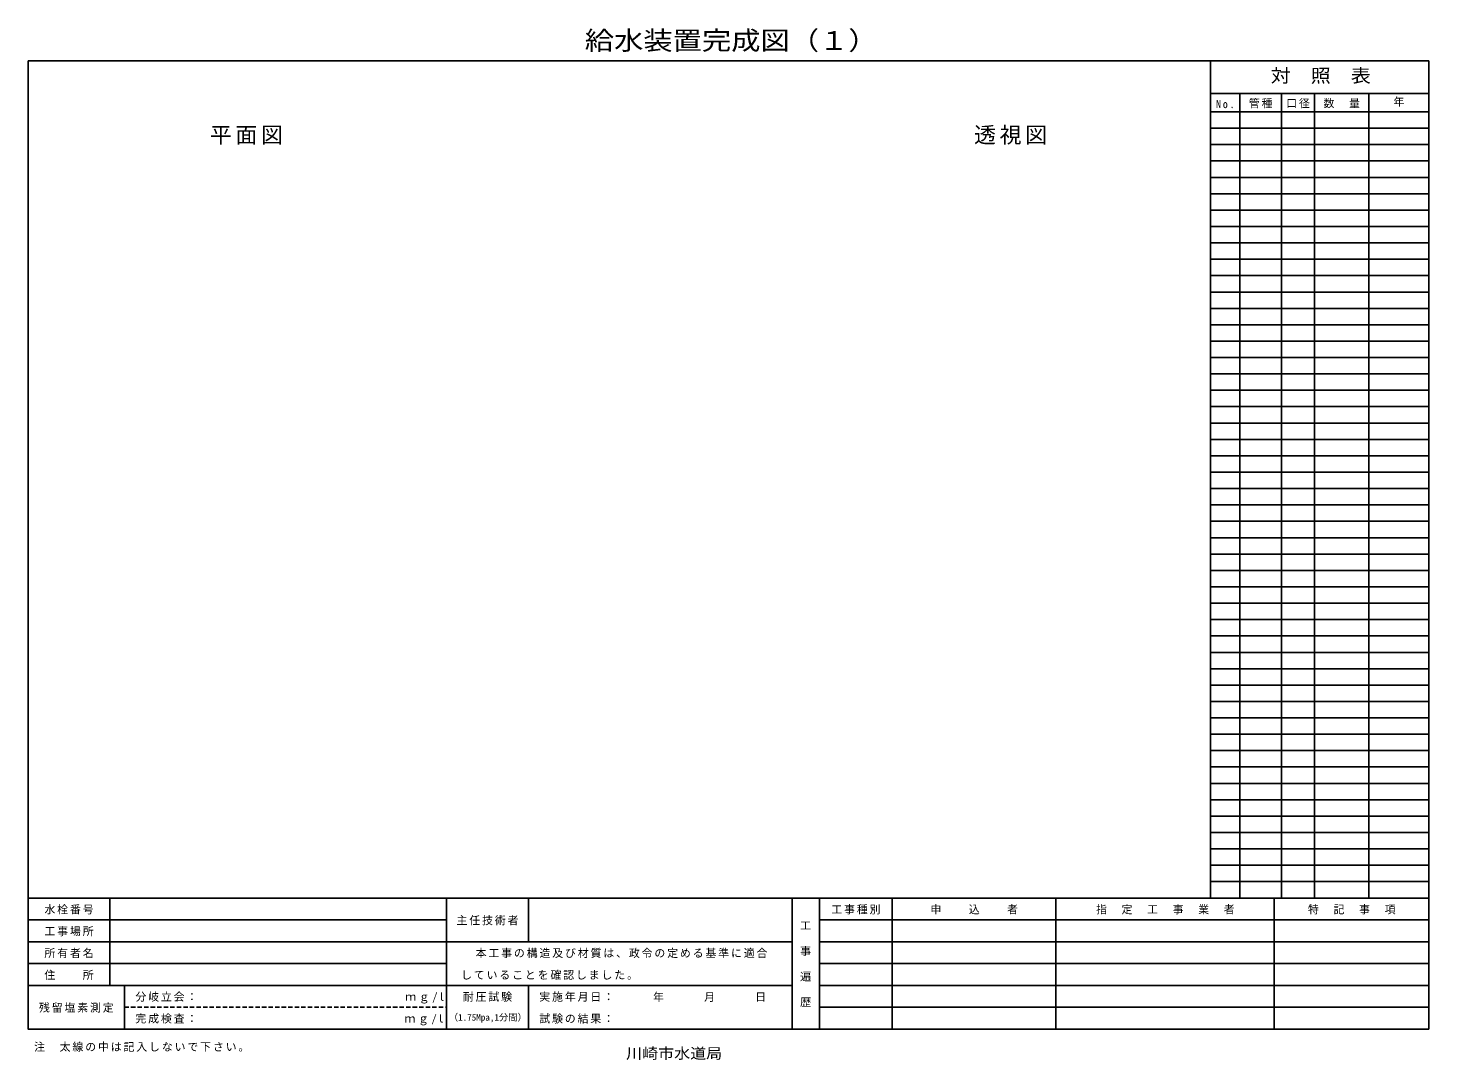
# Model space of a CAD drawing. Units: millimetres, scale not verified. Extents: x -19054 to 19446, y -13997 to 14356.
import ezdxf
from ezdxf.enums import TextEntityAlignment as Align

# ---------------------------------------------------------------- set-up
doc = ezdxf.new("R2010")
doc.units = ezdxf.units.MM
doc.header["$LTSCALE"] = 100
doc.linetypes.add('DASHED1', pattern=[1.8, 1.2, -0.6])
doc.layers.add('0-F_完成図１\u3000用紙', color=4, linetype='Continuous')
doc.styles.add('@ＭＳ ゴシック', font='')
doc.styles.add('ＭＳ ゴシック', font='')
doc.styles.get('@ＭＳ ゴシック').set_extended_font_data('@MS Gothic')
doc.styles.get('ＭＳ ゴシック').set_extended_font_data('MS Gothic')

msp = doc.modelspace()

# ---------------------------------------------------------------- linework, layer by layer
at = {"layer": '0-F_完成図１\u3000用紙', "color": 7}
for p, q in [((-19054.1, 13452.7), (19445.9, 13452.7)), ((13445.9, 13452.7), (13445.9, -9547.3)), ((19445.9, 13452.7), (19445.9, -13147.3)), ((-19054.1, -9547.3), (19445.9, -9547.3)), ((-7554.1, -9547.3), (-7554.1, -13147.3)), ((1945.9, -9547.3), (1945.9, -13147.3))]:
    msp.add_line(p, q, dxfattribs=at)
at = {"layer": '0-F_完成図１\u3000用紙'}
for p, q in [((13445.9, 12552.7), (19445.9, 12552.7)), ((14245.9, 12552.7), (14245.9, -9547.3)), ((15395.9, 12552.7), (15395.9, -9547.3)), ((16295.9, 12552.7), (16295.9, -9547.3)), ((17795.9, 12552.7), (17795.9, -9547.3)), ((13445.9, 12052.7), (19445.9, 12052.7)), ((13445.9, 11602.7), (19445.9, 11602.7)), ((13445.9, 11152.7), (19445.9, 11152.7)), ((13445.9, 10702.7), (19445.9, 10702.7)), ((13445.9, 10252.7), (19445.9, 10252.7)), ((13445.9, 9802.7), (19445.9, 9802.7)), ((13445.9, 9352.7), (19445.9, 9352.7)), ((13445.9, 8902.7), (19445.9, 8902.7)), ((13445.9, 8452.7), (19445.9, 8452.7)), ((13445.9, 8002.7), (19445.9, 8002.7)), ((13445.9, 7552.7), (19445.9, 7552.7)), ((13445.9, 7102.7), (19445.9, 7102.7)), ((13445.9, 6652.7), (19445.9, 6652.7)), ((13445.9, 6202.7), (19445.9, 6202.7)), ((13445.9, 5752.7), (19445.9, 5752.7)), ((13445.9, 5302.7), (19445.9, 5302.7)), ((13445.9, 4852.7), (19445.9, 4852.7)), ((13445.9, 4402.7), (19445.9, 4402.7)), ((13445.9, 3952.7), (19445.9, 3952.7)), ((13445.9, 3502.7), (19445.9, 3502.7)), ((13445.9, 3052.7), (19445.9, 3052.7)), ((13445.9, 2602.7), (19445.9, 2602.7)), ((13445.9, 2152.7), (19445.9, 2152.7)), ((13445.9, 1702.7), (19445.9, 1702.7)), ((13445.9, 1252.7), (19445.9, 1252.7)), ((13445.9, 802.7), (19445.9, 802.7)), ((13445.9, 352.7), (19445.9, 352.7)), ((13445.9, -97.3), (19445.9, -97.3)), ((13445.9, -547.3), (19445.9, -547.3)), ((13445.9, -997.3), (19445.9, -997.3)), ((13445.9, -1447.3), (19445.9, -1447.3)), ((13445.9, -1897.3), (19445.9, -1897.3)), ((13445.9, -2347.3), (19445.9, -2347.3)), ((13445.9, -2797.3), (19445.9, -2797.3)), ((13445.9, -3247.3), (19445.9, -3247.3)), ((13445.9, -3697.3), (19445.9, -3697.3)), ((13445.9, -4147.3), (19445.9, -4147.3)), ((13445.9, -4597.3), (19445.9, -4597.3)), ((13445.9, -5047.3), (19445.9, -5047.3)), ((13445.9, -5497.3), (19445.9, -5497.3)), ((13445.9, -5947.3), (19445.9, -5947.3)), ((13445.9, -6397.3), (19445.9, -6397.3)), ((13445.9, -6847.3), (19445.9, -6847.3)), ((13445.9, -7297.3), (19445.9, -7297.3)), ((13445.9, -7747.3), (19445.9, -7747.3)), ((13445.9, -8197.3), (19445.9, -8197.3)), ((13445.9, -8647.3), (19445.9, -8647.3)), ((13445.9, -9097.3), (19445.9, -9097.3)), ((-16804.1, -9547.3), (-16804.1, -11947.3)), ((-5304.1, -9547.3), (-5304.1, -10747.3)), ((2695.9, -9547.3), (2695.9, -13147.3)), ((4695.9, -9547.3), (4695.9, -13147.3)), ((9195.9, -9547.3), (9195.9, -13147.3)), ((15195.9, -9547.3), (15195.9, -13147.3)), ((-19054.1, -10147.3), (-7554.1, -10147.3)), ((2695.9, -10147.3), (19445.9, -10147.3)), ((-19054.1, -10747.3), (1945.9, -10747.3)), ((2695.9, -10747.3), (19445.9, -10747.3)), ((-19054.1, -11347.3), (-7554.1, -11347.3)), ((2695.9, -11347.3), (19445.9, -11347.3)), ((-19054.1, -11947.3), (1945.9, -11947.3)), ((-16404.1, -11947.3), (-16404.1, -13147.3)), ((-5304.1, -11947.3), (-5304.1, -13147.3)), ((2695.9, -11947.3), (19445.9, -11947.3)), ((2695.9, -12547.3), (19445.9, -12547.3))]:
    msp.add_line(p, q, dxfattribs=at)
at = {"layer": '0-F_完成図１\u3000用紙', "linetype": 'DASHED1'}
msp.add_line((-16404.1, -12547.3), (-7554.1, -12547.3), dxfattribs=at)
at = {"layer": '0-F_完成図１\u3000用紙', "color": 7}
msp.add_lwpolyline([(-19054.1, 13452.7), (-19054.1, -13147.3), (19445.9, -13147.3)], dxfattribs=at)

# ---------------------------------------------------------------- texts
at = {"layer": '0-F_完成図１\u3000用紙', "color": 2, "style": 'ＭＳ ゴシック', "width": 1.15}
msp.add_text('給水装置完成図（１）', height=513.2, dxfattribs=at).set_placement((-3754.1, 13602.7), align=Align.BOTTOM_LEFT)
at = {"layer": '0-F_完成図１\u3000用紙', "color": 3, "style": 'ＭＳ ゴシック', "width": 1.1}
for s, height, p in [('対\u3000照\u3000表', 366.6, (15095.9, 12752.7)), ('川崎市水道局', 293.3, (-2617.9, -14049.9))]:
    msp.add_text(s, height=height, dxfattribs=at).set_placement(p, align=Align.BOTTOM_LEFT)
at = {"layer": '0-F_完成図１\u3000用紙', "color": 7, "style": 'ＭＳ ゴシック'}
msp.add_text('年', height=219.9, dxfattribs=at).set_placement((18470.9, 12152.7), align=Align.BOTTOM_LEFT)
at = {"layer": '0-F_完成図１\u3000用紙', "style": 'ＭＳ ゴシック'}
msp.add_text('（1.75Mpa,1分間）', height=183.3, dxfattribs=at).set_placement((-7491.6, -12972.3), align=Align.BOTTOM_LEFT)
at = {"layer": '0-F_完成図１\u3000用紙', "color": 7, "char_height": 219.9, "attachment_point": 7, "style": 'ＭＳ ゴシック'}
for s, insert in [('\\T1.38;\\W0.9;No.', (13595.9, 12152.7)), ('\\T1.17;管種', (14495.9, 12152.7)), ('\\T1.17;口径', (15520.9, 12152.7)), ('\\T1.17;数\u3000量', (16545.9, 12152.7)), ('\\T1.17;水栓番号', (-18604.1, -9997.3)), ('\\T1.17;工事種別', (3020.9, -9997.3)), ('\\T1.17;申\u3000\u3000込\u3000\u3000者', (5745.9, -9997.3)), ('\\T1.17;指\u3000定\u3000工\u3000事\u3000業\u3000者', (10295.9, -9997.3)), ('\\T1.17;特\u3000記\u3000事\u3000項', (16120.9, -9997.3)), ('\\T1.17;工事場所', (-18604.1, -10597.3)), ('\\T1.17;主任技術者', (-7279.1, -10297.3)), ('\\T1.17;所有者名', (-18604.1, -11197.3)), ('\\T1.17;本工事の構造及び材質は、政令の定める基準に適合', (-6754.1, -11197.3)), ('\\T1.17;住\u3000\u3000所', (-18604.1, -11797.3)), ('\\T1.17;していることを確認しました。', (-7154.1, -11797.3)), ('\\T1.17;分岐立会：', (-16104.1, -12397.3)), ('\\T1.23;ｍｇ/l', (-8685.6, -12447)), ('\\T1.17;耐圧試験', (-7104.1, -12397.3)), ('\\T1.17;実施年月日：', (-5004.1, -12397.3)), ('\\T1.17;\u3000\u3000年\u3000\u3000\u3000月\u3000\u3000\u3000日', (-2580.1, -12402.7)), ('\\T1.17;残留塩素測定', (-18754.1, -12697.3)), ('\\T1.17;完成検査：', (-16104.1, -12997.3)), ('\\T1.23;ｍｇ/l', (-8707.8, -13045.6)), ('\\T1.17;試験の結果：', (-5004.1, -12997.3)), ('\\T1.17;注\u3000太線の中は記入しないで下さい。', (-18886.3, -13773))]:
    msp.add_mtext(s, dxfattribs=dict(at, insert=insert))
at = {"layer": '0-F_完成図１\u3000用紙', "color": 3, "char_height": 439.9, "attachment_point": 7, "style": 'ＭＳ ゴシック'}
for s, insert in [('\\T1.17;平面図', (-14054.1, 11152.7)), ('\\T1.17;透視図', (6945.9, 11152.7))]:
    msp.add_mtext(s, dxfattribs=dict(at, insert=insert))
at = {"layer": '0-F_完成図１\u3000用紙', "color": 7, "insert": (2170.9, -10147.3), "char_height": 219.9, "attachment_point": 7, "rotation": 270, "style": '@ＭＳ ゴシック'}
msp.add_mtext('\\T1.17;工\u3000事\u3000遍\u3000歴', dxfattribs=at)

doc.saveas('drawing.dxf')
